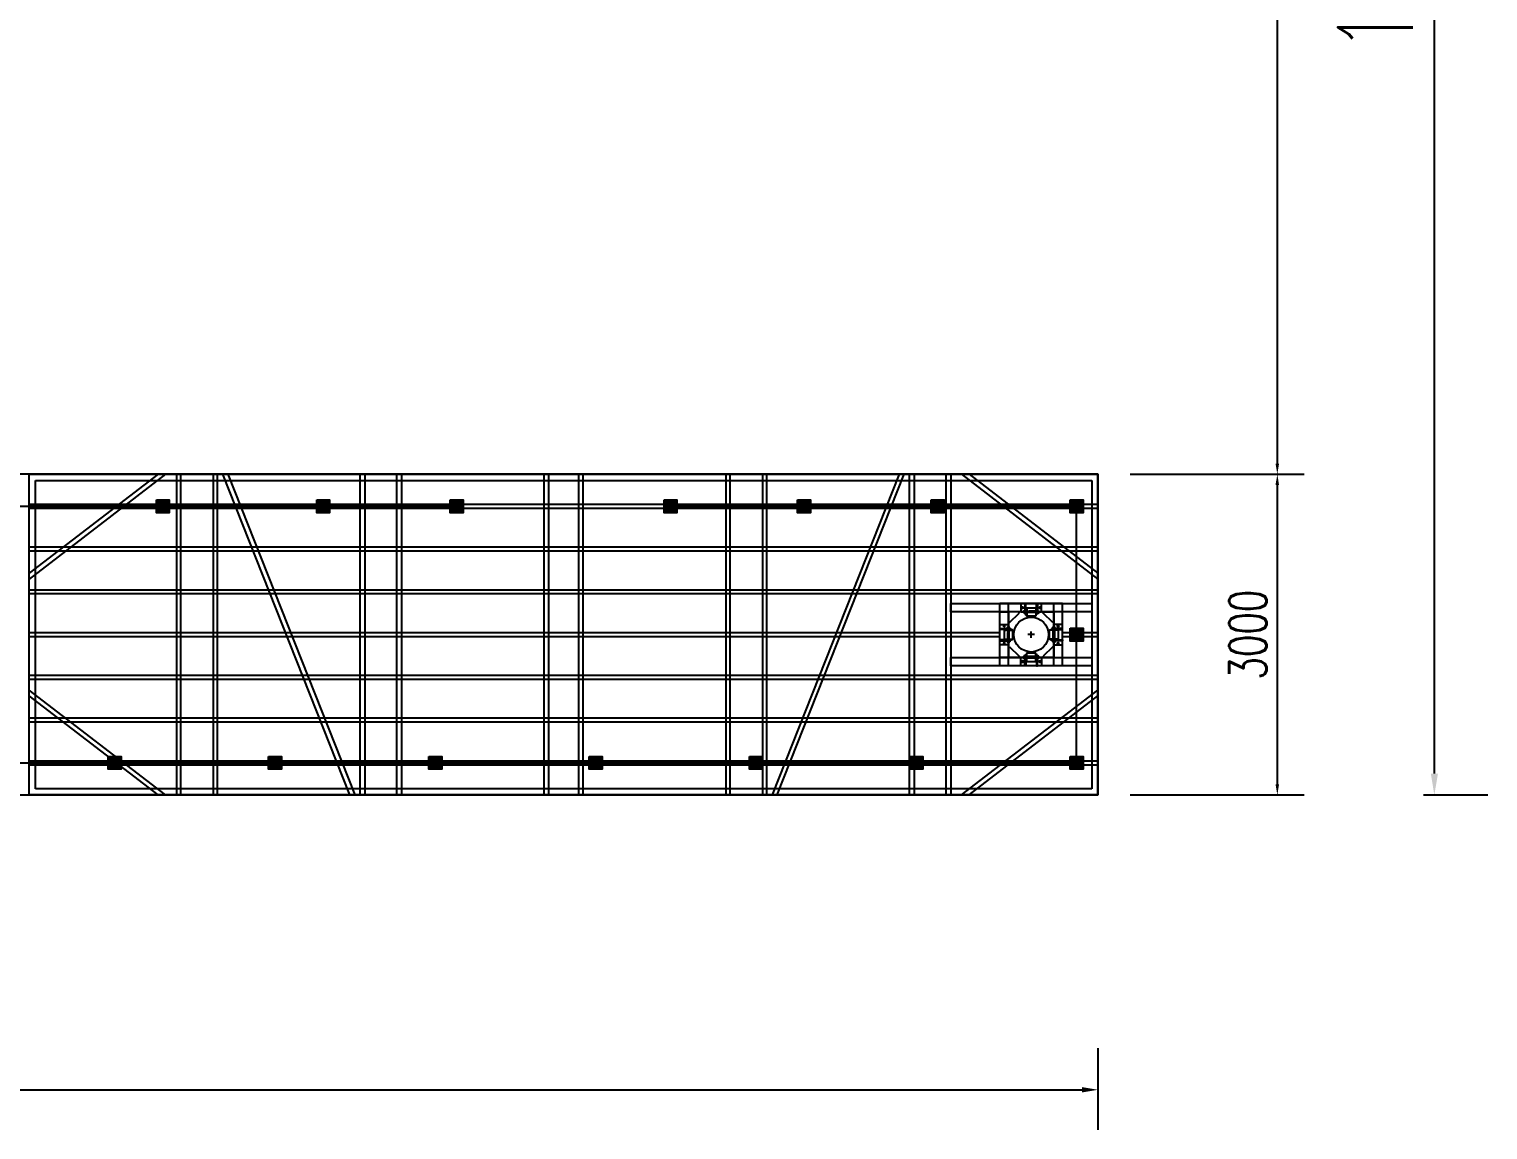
# Model space of a CAD drawing. Header units: millimetres. Extents: x -1546798 to -962116, y 1297493 to 1531173.
# Drawn here: x -1407526 to -1393879, y 1360471 to 1370768 of the extents above; entities that cross this region are included whole.
import ezdxf

# ---------------------------------------------------------------- set-up
doc = ezdxf.new("R2010")
doc.units = ezdxf.units.MM
doc.header["$LTSCALE"] = 10
doc.linetypes.add('CENTER2', pattern=[28.575, 19.05, -3.175, 3.175, -3.175])
doc.linetypes.add('DASHED2', pattern=[9.525, 6.35, -3.175])
doc.layers.get('0').update_dxf_attribs({"linetype": 'CONTINUOUS'})
doc.layers.get('DEFPOINTS').update_dxf_attribs({"linetype": 'CONTINUOUS'})
for name, color, linetype in [('W-MOUNTING固定方式', 5, 'CONTINUOUS'), ('W-STEEL_FRAME钢架', 3, 'CONTINUOUS'), ('W-STEEL_KEEL钢龙骨', 5, 'CONTINUOUS'), ('W-WOOD_FLOOR木地板', 30, 'CONTINUOUS')]:
    doc.layers.add(name, color=color, linetype=linetype)
doc.styles.add('STANDARD_T3', font='simplex.shx', dxfattribs={"width": 0.7, "bigfont": 'gbcbig.shx'})
doc.dimstyles.new('W&&100', dxfattribs={"dimtxt": 350, "dimasz": 100, "dimexe": 250, "dimexo": 300, "dimgap": 100, "dimtad": 1, "dimdec": 0, "dimzin": 0, "dimdsep": 46, "dimtxsty": 'STANDARD_T3', "dimcen": 0.09, "dimclrd": 1, "dimclre": 1, "dimclrt": 7, "dimazin": 2, "dimtfac": 1, "dimtdec": 0, "dimtix": 1, "dimtmove": 2, "dimatfit": 3, "dimfxl": 100, "dimtolj": 1, "dimtzin": 0, "dimarcsym": 0})
doc.dimstyles.new('W&&150', dxfattribs={"dimtxt": 525, "dimasz": 150, "dimexe": 375, "dimexo": 450, "dimgap": 150, "dimtad": 1, "dimdec": 0, "dimzin": 0, "dimdsep": 46, "dimtxsty": 'STANDARD_T3', "dimcen": 0.09, "dimclrd": 1, "dimclre": 1, "dimclrt": 7, "dimazin": 2, "dimtfac": 1, "dimtdec": 0, "dimtix": 1, "dimtmove": 2, "dimatfit": 3, "dimfxl": 100, "dimtolj": 1, "dimtzin": 0, "dimarcsym": 0})
doc.dimstyles.new('W&&200', dxfattribs={"dimtxt": 700, "dimasz": 200, "dimexe": 500, "dimexo": 600, "dimgap": 200, "dimtad": 1, "dimdec": 0, "dimzin": 0, "dimdsep": 46, "dimtxsty": 'STANDARD_T3', "dimcen": 0.09, "dimclrd": 1, "dimclre": 1, "dimclrt": 7, "dimazin": 2, "dimtfac": 1, "dimtdec": 0, "dimtix": 1, "dimtmove": 2, "dimatfit": 3, "dimfxl": 100, "dimtolj": 1, "dimtzin": 0, "dimarcsym": 0})

# ---------------------------------------------------------------- blocks, each defined once
blk = doc.blocks.new('*U310')
blk.add_lwpolyline([(-12, 0), (-12, 2.5), (12, 2.5), (12, 0)], close=True)
blk = doc.blocks.new('*U311')
at = {"color": 8, "linetype": 'Continuous', "lineweight": 15}
for p, q in [((-1, 2), (-2, 1)), ((0, 1), (0, -1)), ((-1, -2), (-2, -1))]:
    blk.add_line(p, q, dxfattribs=at)
at = {"color": 7, "linetype": 'Continuous', "lineweight": 15}
for p, q in [((16, 1), (0, 1)), ((0, 0), (19, 0)), ((16, 1), (16, 0)), ((19, -1), (19, 0)), ((0, -1), (19, -1))]:
    blk.add_line(p, q, dxfattribs=at)
for centre, radius, start, end in [((-3, 0), 2.9, 41.3178, 318.6822), ((-3, 0), 1.45, 41.3178, 318.6822), ((0, 3), 2.82, 221.3178, 270), ((0, -3), 2.82, 90, 138.6822), ((0, 3), 1.37, 221.3178, 270), ((0, -3), 1.37, 90, 138.6822)]:
    blk.add_arc(centre, radius, start, end, dxfattribs=at)
blk = doc.blocks.new('无头销轴_B型_D12X150')
at = {"color": 0}
for p, q in [((-72, 6), (-72, -6)), ((72, 6), (72, -6))]:
    blk.add_line(p, q, dxfattribs=at)
blk.add_lwpolyline([(-75, 4), (-75, -4), (-72, -6), (72, -6), (75, -4), (75, 4), (72, 6), (-72, 6)], close=True, dxfattribs=at)
for centre in [(-70, 0), (70, 0)]:
    blk.add_circle(centre, 1.6, dxfattribs=at)
blk = doc.blocks.new('A$C1EDE4923')
for p, q in [((-232, 80), (-232, 160)), ((-148, 80), (-148, 160))]:
    blk.add_line(p, q)
at = {"color": 3, "linetype": 'CENTER2', "ltscale": 0.5}
for p, q in [((-284, 80), (-260, 80)), ((-272, 68), (-272, 92)), ((-235, 120), (-254, 120)), ((-146, 120), (-127, 120)), ((-97, 80), (-121, 80)), ((-109, 68), (-109, 92))]:
    blk.add_line(p, q, dxfattribs=at)
at = {"linetype": 'DASHED2'}
for p, q in [((-240, 126), (-249, 126)), ((-240, 113), (-249, 113)), ((-235, 126), (-145, 126)), ((-235, 113), (-145, 113)), ((-141, 126), (-132, 126)), ((-141, 113), (-132, 113))]:
    blk.add_line(p, q, dxfattribs=at)
at = {"color": 3, "linetype": 'CENTER2'}
blk.add_line((-241, 120), (-140, 120), dxfattribs=at)
for points in [[(-249, 142), (-240, 142), (-240, 40), (-249, 40)], [(-232, 160), (-148, 160), (-145, 157), (-145, 83), (-148, 80), (-232, 80), (-235, 83), (-235, 157)], [(-132, 142), (-141, 142), (-141, 40), (-132, 40)], [(-94, 40), (-94, 120), (-287, 120), (-287, 40)]]:
    blk.add_lwpolyline(points, close=True)
for centre in [(-272, 80), (-109, 80)]:
    blk.add_circle(centre, 7)
at = {"xscale": -1}
for name, p, rotation in [('无头销轴_B型_D12X150', (-190, 120), 180), ('*U311', (-260, 114), 270), ('*U310', (-249, 120), 90), ('*U310', (-237, 120), 90)]:
    blk.add_blockref(name, p, dxfattribs=dict(at, rotation=rotation))
for name, p, rotation in [('*U310', (-143, 120), 270), ('*U310', (-132, 120), 270), ('*U311', (-121, 114), 90)]:
    blk.add_blockref(name, p, dxfattribs=dict(rotation=rotation))
blk = doc.blocks.new('内置抱桩器')
at = {"color": 5, "lineweight": 5}
blk.add_line((-213, 212), (212, 212), dxfattribs=at)
at = {"color": 5}
for p, q in [((-113, 212), (-213, 212)), ((-213, 212), (-213, 112)), ((-203, 112), (-113, 202)), ((-113, 202), (-113, 212)), ((112, 202), (112, 212)), ((112, 212), (212, 212)), ((202, 112), (112, 202)), ((212, 212), (212, 112)), ((-213, 112), (-203, 112)), ((30, 0), (-30, 0)), ((30, 0), (-30, 0)), ((0, -30), (0, 30)), ((0, -30), (0, 30)), ((212, 112), (202, 112)), ((-213, -113), (-203, -113)), ((-213, -213), (-213, -113)), ((-203, -113), (-113, -203)), ((202, -113), (112, -203)), ((212, -113), (202, -113)), ((212, -213), (212, -113)), ((-113, -213), (-213, -213)), ((-159, -213), (159, -213)), ((-113, -203), (-113, -213)), ((112, -203), (112, -213)), ((112, -213), (212, -213))]:
    blk.add_line(p, q, dxfattribs=at)
blk.add_ellipse((0, 0), major_axis=(-115, 115), ratio=1, start_param=0.785398, end_param=7.068583, dxfattribs=at)
blk.add_ellipse((0, 0), major_axis=(-115, 115), ratio=1, start_param=0.785398, end_param=7.068583, dxfattribs=at)
at = {"color": 5, "lineweight": 5}
blk.add_ellipse((0, 0), major_axis=(-115, 115), ratio=1, start_param=0.785398, end_param=7.068583, dxfattribs=at)
at = {"layer": 'W-STEEL_FRAME钢架', "color": 5}
for p, q in [((-293, -293), (-293, 292)), ((292, 292), (-293, 292)), ((-213, -293), (-213, 292)), ((212, -293), (212, 292)), ((292, -293), (292, 292)), ((211, 212), (-213, 212)), ((212, -213), (-213, -213)), ((292, -293), (-293, -293))]:
    blk.add_line(p, q, dxfattribs=at)
at = {"color": 5, "lineweight": 5, "zscale": 1000}
for p, rotation in [((-190, 332), 180.0000000002842), ((332, 190), 90)]:
    blk.add_blockref('A$C1EDE4923', p, dxfattribs=dict(at, rotation=rotation))
at = {"color": 5, "lineweight": 5, "extrusion": (0, 0, -1), "zscale": -1000}
for p, rotation in [((332, 190), 90), ((190, -332), 359.9999999997158)]:
    blk.add_blockref('A$C1EDE4923', p, dxfattribs=dict(at, rotation=rotation))
blk = doc.blocks.new('*D929')
at = {"layer": 'DEFPOINTS', "color": 0, "transparency": 16777216}
for p in [(-1397526, 1366604), (-1395848, 1366604), (-1397526, 1363604)]:
    blk.add_point(p, dxfattribs=at)
at = {"layer": 'W-STEEL_FRAME钢架', "color": 1, "lineweight": -2, "transparency": 16777216}
for p, q in [((-1397226, 1366604), (-1395598, 1366604)), ((-1395848, 1363704), (-1395848, 1366504)), ((-1397226, 1363604), (-1395598, 1363604))]:
    blk.add_line(p, q, dxfattribs=at)
at = {"layer": 'W-STEEL_FRAME钢架', "color": 1, "transparency": 16777216}
for points in [[(-1395865, 1366504), (-1395832, 1366504), (-1395848, 1366604)], [(-1395865, 1363704), (-1395832, 1363704), (-1395848, 1363604)]]:
    blk.add_solid(points, dxfattribs=at)
at = {"layer": 'W-STEEL_FRAME钢架', "color": 7, "transparency": 16777216, "insert": (-1396123, 1365104), "char_height": 350, "attachment_point": 5, "rotation": 90, "style": 'STANDARD_T3'}
blk.add_mtext('\\A1;3000', dxfattribs=at)
blk = doc.blocks.new('*D930')
at = {"layer": 'DEFPOINTS', "color": 0, "transparency": 16777216}
for p in [(-1397526, 1376604), (-1395848, 1376604), (-1397526, 1366604)]:
    blk.add_point(p, dxfattribs=at)
at = {"layer": 'W-STEEL_FRAME钢架', "color": 1, "lineweight": -2, "transparency": 16777216}
for p, q in [((-1397226, 1376604), (-1395598, 1376604)), ((-1395848, 1366704), (-1395848, 1376504)), ((-1397226, 1366604), (-1395598, 1366604))]:
    blk.add_line(p, q, dxfattribs=at)
at = {"layer": 'W-STEEL_FRAME钢架', "color": 1, "transparency": 16777216}
for points in [[(-1395865, 1376504), (-1395832, 1376504), (-1395848, 1376604)], [(-1395865, 1366704), (-1395832, 1366704), (-1395848, 1366604)]]:
    blk.add_solid(points, dxfattribs=at)
at = {"layer": 'W-STEEL_FRAME钢架', "color": 7, "transparency": 16777216, "insert": (-1396123, 1371604), "char_height": 350, "attachment_point": 5, "rotation": 90, "style": 'STANDARD_T3'}
blk.add_mtext('\\A1;10000', dxfattribs=at)
blk = doc.blocks.new('*D932')
at = {"color": 1, "lineweight": -2, "transparency": 16777216}
for p, q in [((-1394479, 1379604), (-1393879, 1379604)), ((-1394379, 1363804), (-1394379, 1379404)), ((-1394479, 1363604), (-1393879, 1363604))]:
    blk.add_line(p, q, dxfattribs=at)
at = {"color": 1, "transparency": 16777216}
for points in [[(-1394412, 1379404), (-1394345, 1379404), (-1394379, 1379604)], [(-1394412, 1363804), (-1394345, 1363804), (-1394379, 1363604)]]:
    blk.add_solid(points, dxfattribs=at)
at = {"layer": 'DEFPOINTS', "color": 0, "transparency": 16777216}
for p in [(-1395348, 1379604), (-1394379, 1379604), (-1395348, 1363604)]:
    blk.add_point(p, dxfattribs=at)
at = {"color": 7, "transparency": 16777216, "insert": (-1394929, 1371604), "char_height": 700, "attachment_point": 5, "rotation": 90, "style": 'STANDARD_T3'}
blk.add_mtext('\\A1;16000', dxfattribs=at)
blk = doc.blocks.new('*D933')
at = {"color": 1, "lineweight": -2, "transparency": 16777216}
for p, q in [((-1450526, 1361236), (-1450526, 1360471)), ((-1397526, 1361236), (-1397526, 1360471)), ((-1450376, 1360846), (-1397676, 1360846))]:
    blk.add_line(p, q, dxfattribs=at)
at = {"color": 1, "transparency": 16777216}
for points in [[(-1450376, 1360871), (-1450376, 1360821), (-1450526, 1360846)], [(-1397676, 1360871), (-1397676, 1360821), (-1397526, 1360846)]]:
    blk.add_solid(points, dxfattribs=at)
at = {"layer": 'DEFPOINTS', "color": 0, "transparency": 16777216}
for p in [(-1450526, 1361686), (-1397526, 1361686), (-1397526, 1360846)]:
    blk.add_point(p, dxfattribs=at)
at = {"color": 7, "transparency": 16777216, "insert": (-1424026, 1361259), "char_height": 525, "attachment_point": 5, "style": 'STANDARD_T3'}
blk.add_mtext('\\A1;53000', dxfattribs=at)
blk = doc.blocks.new('2')
h = blk.add_hatch(color=6)
h.dxf.hatch_style = 1
h.paths.add_polyline_path([(-10, -10), (110, -10), (110, 110), (-10, 110)])
blk.add_lwpolyline([(-10, -10), (110, -10), (110, 110), (-10, 110)], close=True)
blk = doc.blocks.new('*U997')
at = {"layer": 'W-WOOD_FLOOR木地板', "color": 6}
blk.add_blockref('2', (-50, -50), dxfattribs=at)
blk = doc.blocks.new('*U998')
at = {"layer": 'W-STEEL_FRAME钢架', "color": 0, "linetype": 'ByBlock', "lineweight": -2, "transparency": 16777216}
for p in [(42000, 0), (43500, 0), (45000, 0), (46500, 0), (48000, 0), (49500, 0), (51000, 0)]:
    blk.add_blockref('*U997', p, dxfattribs=at)

msp = doc.modelspace()

# ---------------------------------------------------------------- linework, layer by layer
at = {"layer": 'W-STEEL_FRAME钢架'}
for p, q in [((-1407526.2, 1366604), (-1397526.2, 1366604)), ((-1407526.2, 1363604), (-1407526.2, 1366604)), ((-1407468.2, 1366546), (-1397584.2, 1366546)), ((-1407468.2, 1363662), (-1407468.2, 1366546)), ((-1397584.2, 1366546), (-1397584.2, 1363662)), ((-1397526.2, 1366604), (-1397526.2, 1363604)), ((-1397526.2, 1363604), (-1407526.2, 1363604)), ((-1397584.2, 1363662), (-1407468.2, 1363662))]:
    msp.add_line(p, q, dxfattribs=at)
at = {"layer": 'W-STEEL_FRAME钢架', "color": 6}
for p, q in [((-1406249.2, 1366604), (-1407526.2, 1365624)), ((-1406319.8, 1366604), (-1407526.2, 1365678.2)), ((-1406106.2, 1366604), (-1406149.2, 1366604)), ((-1406149.2, 1366604), (-1406149.2, 1363604)), ((-1406106.2, 1363604), (-1406106.2, 1366604)), ((-1405763.2, 1366604), (-1405806.2, 1366604)), ((-1405806.2, 1366604), (-1405806.2, 1363604)), ((-1405763.2, 1363604), (-1405763.2, 1366604)), ((-1404525.7, 1363604), (-1405713.2, 1366604)), ((-1405713.2, 1366604), (-1405666.7, 1366604)), ((-1405666.7, 1366604), (-1404479.2, 1363604)), ((-1404429.2, 1366604), (-1404386.2, 1366604)), ((-1404429.2, 1363604), (-1404429.2, 1366604)), ((-1404386.2, 1366604), (-1404386.2, 1363604)), ((-1404086.2, 1366604), (-1404043.2, 1366604)), ((-1404086.2, 1363604), (-1404086.2, 1366604)), ((-1404043.2, 1366604), (-1404043.2, 1363604)), ((-1402759.2, 1366604), (-1402805.7, 1366604)), ((-1402709.2, 1366604), (-1402666.2, 1366604)), ((-1402709.2, 1363604), (-1402709.2, 1366604)), ((-1402666.2, 1366604), (-1402666.2, 1363604)), ((-1402343.2, 1366604), (-1402386.2, 1366604)), ((-1402386.2, 1366604), (-1402386.2, 1363604)), ((-1402343.2, 1363604), (-1402343.2, 1366604)), ((-1402293.2, 1366604), (-1402246.7, 1366604)), ((-1400966.2, 1366604), (-1401009.2, 1366604)), ((-1401009.2, 1366604), (-1401009.2, 1363604)), ((-1400966.2, 1363604), (-1400966.2, 1366604)), ((-1400623.2, 1366604), (-1400666.2, 1366604)), ((-1400666.2, 1366604), (-1400666.2, 1363604)), ((-1400623.2, 1363604), (-1400623.2, 1366604)), ((-1399385.7, 1366604), (-1400573.2, 1363604)), ((-1400526.7, 1363604), (-1399339.2, 1366604)), ((-1399339.2, 1366604), (-1399385.7, 1366604)), ((-1399289.2, 1366604), (-1399246.2, 1366604)), ((-1399289.2, 1363604), (-1399289.2, 1366604)), ((-1399246.2, 1366604), (-1399246.2, 1363604)), ((-1398946.2, 1366604), (-1398903.2, 1366604)), ((-1398946.2, 1363604), (-1398946.2, 1366604)), ((-1398903.2, 1366604), (-1398903.2, 1363604)), ((-1398803.2, 1366604), (-1397526.2, 1365624)), ((-1398732.5, 1366604), (-1397526.2, 1365678.2)), ((-1406249.2, 1363604), (-1407526.2, 1364584)), ((-1406319.8, 1363604), (-1407526.2, 1364529.8)), ((-1398803.2, 1363604), (-1397526.2, 1364584)), ((-1398732.5, 1363604), (-1397526.2, 1364529.8)), ((-1406149.2, 1363604), (-1406106.2, 1363604)), ((-1405806.2, 1363604), (-1405763.2, 1363604)), ((-1404479.2, 1363604), (-1404525.7, 1363604)), ((-1404386.2, 1363604), (-1404429.2, 1363604)), ((-1404043.2, 1363604), (-1404086.2, 1363604)), ((-1403993.2, 1363604), (-1403946.7, 1363604)), ((-1402666.2, 1363604), (-1402709.2, 1363604)), ((-1402386.2, 1363604), (-1402343.2, 1363604)), ((-1401059.2, 1363604), (-1401105.7, 1363604)), ((-1401009.2, 1363604), (-1400966.2, 1363604)), ((-1400666.2, 1363604), (-1400623.2, 1363604)), ((-1400573.2, 1363604), (-1400526.7, 1363604)), ((-1399246.2, 1363604), (-1399289.2, 1363604)), ((-1398903.2, 1363604), (-1398946.2, 1363604))]:
    msp.add_line(p, q, dxfattribs=at)
at = {"layer": 'W-STEEL_FRAME钢架'}
for points in [[(-1398903.2, 1365396.5), (-1397584.2, 1365396.5), (-1397584.2, 1365316.5), (-1398903.2, 1365316.5)], [(-1398443.6, 1365316.5), (-1398363.6, 1365316.5), (-1398363.6, 1364891.5), (-1398443.6, 1364891.5)], [(-1397938.6, 1364891.5), (-1397858.6, 1364891.5), (-1397858.6, 1365316.5), (-1397938.6, 1365316.5)], [(-1398903.2, 1364891.5), (-1397584.2, 1364891.5), (-1397584.2, 1364811.5), (-1398903.2, 1364811.5)]]:
    msp.add_lwpolyline(points, close=True, dxfattribs=at)
at = {"layer": 'W-STEEL_KEEL钢龙骨'}
for points in [[(-1407526.2, 1366324), (-1397526.2, 1366324), (-1397526.2, 1366284), (-1407526.2, 1366284)], [(-1407526.2, 1365924), (-1397526.2, 1365924), (-1397526.2, 1365884), (-1407526.2, 1365884)], [(-1407526.2, 1365524), (-1397526.2, 1365524), (-1397526.2, 1365484), (-1407526.2, 1365484)], [(-1407526.2, 1364724), (-1397526.2, 1364724), (-1397526.2, 1364684), (-1407526.2, 1364684)], [(-1407526.2, 1364324), (-1397526.2, 1364324), (-1397526.2, 1364284), (-1407526.2, 1364284)], [(-1407526.2, 1363924), (-1397526.2, 1363924), (-1397526.2, 1363884), (-1407526.2, 1363884)]]:
    msp.add_lwpolyline(points, close=True, dxfattribs=at)
for points in [[(-1398443.6, 1365084), (-1407526.2, 1365084), (-1407526.2, 1365124), (-1398443.6, 1365124)], [(-1397858.6, 1365124), (-1397526.2, 1365124), (-1397526.2, 1365084), (-1397858.6, 1365084)]]:
    msp.add_lwpolyline(points, dxfattribs=at)
at = {"layer": 'W-WOOD_FLOOR木地板'}
msp.add_lwpolyline([(-1453526.2, 1373104), (-1453526.2, 1370104), (-1450526.2, 1370104), (-1450526.2, 1363604), (-1447526.2, 1363604), (-1397526.2, 1363604), (-1397526.2, 1366604), (-1447526.2, 1366604), (-1447526.2, 1376604), (-1397526.2, 1376604), (-1397526.2, 1379604), (-1447526.2, 1379604), (-1450526.2, 1379604), (-1450526.2, 1373104), (-1453526.2, 1373104)], dxfattribs=at)
at = {"layer": 'W-WOOD_FLOOR木地板', "color": 6}
for points in [[(-1453226.2, 1370404), (-1450226.2, 1370404), (-1450226.2, 1363904), (-1397726.2, 1363904), (-1397726.2, 1366304), (-1401586.2, 1366304)], [(-1403466.2, 1366304), (-1413526.2, 1366304)]]:
    msp.add_lwpolyline(points, dxfattribs=at)

# ---------------------------------------------------------------- block references
at = {"layer": 'W-MOUNTING固定方式', "color": 5}
msp.add_blockref('内置抱桩器', (-1398151.1, 1365104), dxfattribs=at)
at = {"layer": 'W-STEEL_FRAME钢架', "color": 0, "xscale": -1, "rotation": 180}
msp.add_blockref('*U998', (-1448726.2, 1363904), dxfattribs=at)
at = {"layer": 'W-WOOD_FLOOR木地板', "color": 6, "xscale": -1, "rotation": 180}
for p in [(-1406326.2, 1366354), (-1404826.2, 1366354), (-1403576.2, 1366354), (-1401576.2, 1366354), (-1400326.2, 1366354), (-1399076.2, 1366354), (-1397776.2, 1366354), (-1397776.2, 1365154)]:
    msp.add_blockref('2', p, dxfattribs=at)

# ---------------------------------------------------------------- dimensions: what is measured, and where the dimension line sits
dim = msp.add_linear_dim(base=(-1394378.6, 1379604), p1=(-1395348.3, 1363604), p2=(-1395348.3, 1379604), angle=90, dimstyle='W&&200', override={"dimfxlon": 1})
dim.commit()
dim.dimension.update_dxf_attribs({"geometry": '*D932', "text_midpoint": (-1394928.6, 1371604)})
dim = msp.add_linear_dim(base=(-1397526.2, 1360846.4), p1=(-1450526.2, 1361686), p2=(-1397526.2, 1361686), dimstyle='W&&150')
dim.commit()
dim.dimension.update_dxf_attribs({"geometry": '*D933', "text_midpoint": (-1424026.2, 1361258.9)})
at = {"layer": 'W-STEEL_FRAME钢架', "color": 0}
for base, p1, p2, picture, middle in [((-1395848.3, 1376604), (-1397526.2, 1366604), (-1397526.2, 1376604), '*D930', (-1396123.3, 1371604)), ((-1395848.3, 1366604), (-1397526.2, 1363604), (-1397526.2, 1366604), '*D929', (-1396123.3, 1365104))]:
    dim = msp.add_linear_dim(base=base, p1=p1, p2=p2, angle=90, dimstyle='W&&100', dxfattribs=at)
    dim.commit()
    dim.dimension.update_dxf_attribs({"geometry": picture, "text_midpoint": middle})

doc.saveas('drawing.dxf')
